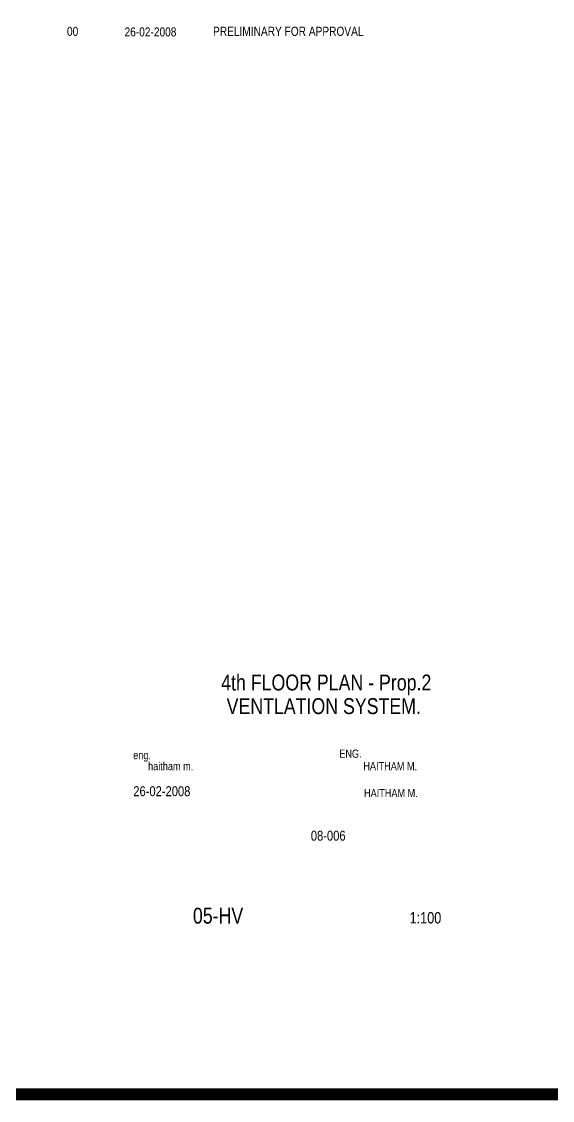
# Model space of a CAD drawing. Header units: millimetres. Extents: x -21221 to 1625077, y -149981 to 356550.
# Drawn here: x 284652 to 293423, y 124224 to 142046 of the extents above; entities that cross this region are included whole.
import ezdxf
from ezdxf.enums import TextEntityAlignment as Align

# ---------------------------------------------------------------- set-up
doc = ezdxf.new("R2010")
doc.units = ezdxf.units.MM
doc.header["$LTSCALE"] = 1000
doc.header["$MEASUREMENT"] = 0
for name, color, linetype in [('12- EQUIPMENT HVAC', 12, 'CONTINUOUS'), ('SYMBOLS$0$TEXT-FRAM', 4, 'CONTINUOUS'), ('TEXT-FRAM', 4, 'CONTINUOUS')]:
    doc.layers.add(name, color=color, linetype=linetype)
doc.styles.add('SYMBOLS$0$ZFRAME', font='ARIAL.TTF', dxfattribs={"width": 0.8})
doc.styles.add('ZFRAME', font='ARIAL.TTF', dxfattribs={"width": 0.8})

msp = doc.modelspace()

# ---------------------------------------------------------------- linework, layer by layer
at = {"layer": '12- EQUIPMENT HVAC', "color": 212, "const_width": 200}
msp.add_lwpolyline([(314609.5, 173022.5), (293564.5, 173022.5), (293564.5, 208160), (234848.5, 208160), (234848.5, 124323.5), (314609.5, 124323.5), (314609.5, 173022.5)], dxfattribs=at)

# ---------------------------------------------------------------- texts
at = {"layer": 'SYMBOLS$0$TEXT-FRAM', "style": 'SYMBOLS$0$ZFRAME', "width": 0.8}
for s, p in [('00', (285495, 141884.7)), ('26-02-2008', (286781.7, 141875.7)), ('PRELIMINARY FOR APPROVAL', (289058.3, 141885.7))]:
    msp.add_text(s, height=150, dxfattribs=at).set_placement(p, align=Align.MIDDLE)
at = {"layer": 'SYMBOLS$0$TEXT-FRAM', "color": 4, "style": 'SYMBOLS$0$ZFRAME', "width": 0.8}
for s, p in [('eng.', (286496.3, 129860.5)), ('ENG. ', (289901.8, 129884.4)), ('haitham m.', (286742.4, 129679, 501383.2)), ('HAITHAM M.', (290299, 129679)), ('HAITHAM M.', (290310, 129233.6))]:
    msp.add_text(s, height=135, dxfattribs=at).set_placement(p)
for s, p in [('26-02-2008', (286969.7, 129331.9)), ('08-006', (289718.2, 128597.1, -501383.2))]:
    msp.add_text(s, height=165, dxfattribs=at).set_placement(p, align=Align.MIDDLE)
at = {"layer": 'TEXT-FRAM', "color": 66, "style": 'ZFRAME', "width": 0.8}
for s, height, p in [('4th FLOOR PLAN - Prop.2', 262.5, (289685.9, 131095.3)), ('VENTLATION SYSTEM.', 262.5, (289645.1, 130737.2)), ('05-HV', 262.5, (287898.5, 127275.4)), ('1:100', 187.5, (291324.6, 127241.1))]:
    msp.add_text(s, height=height, dxfattribs=at).set_placement(p, align=Align.MIDDLE)

doc.saveas('drawing.dxf')
